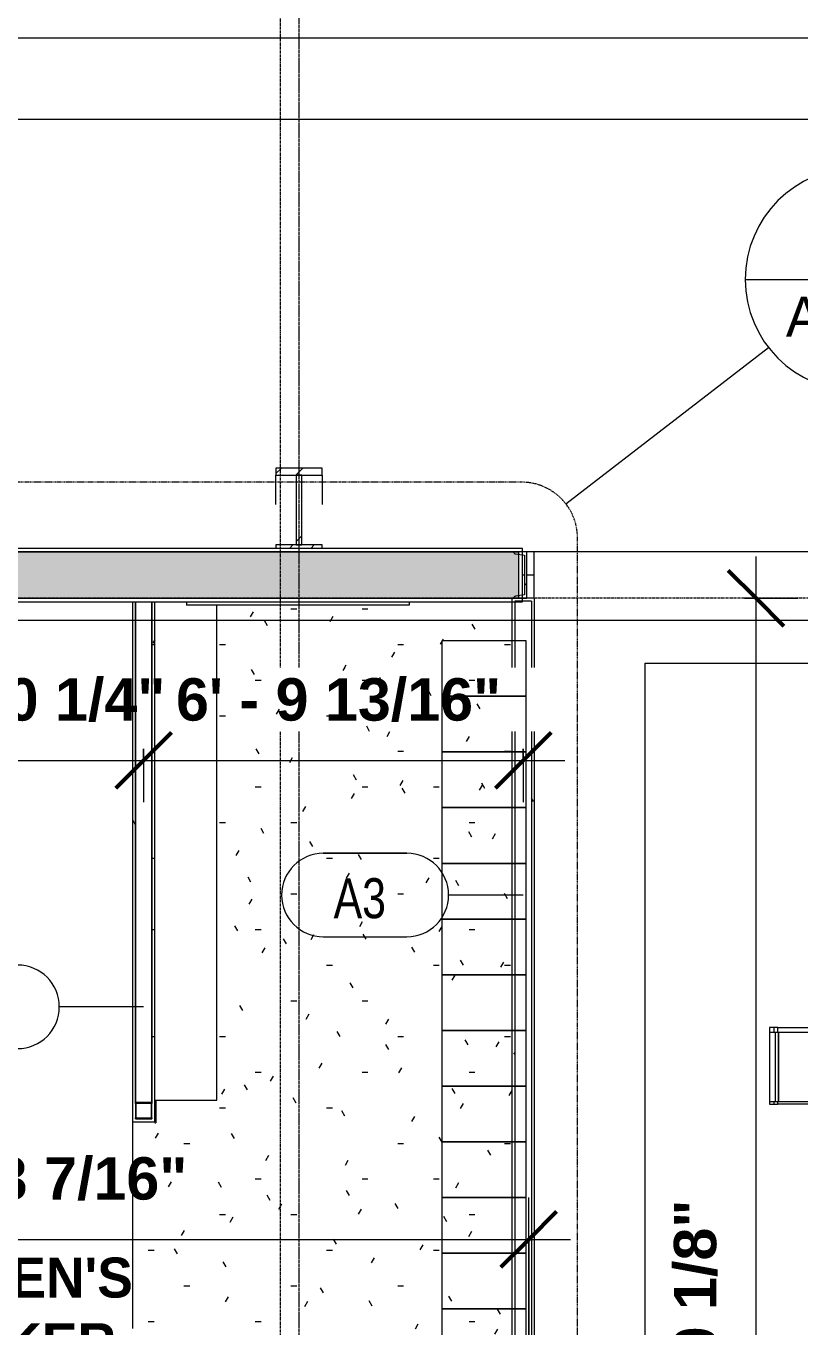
# Model space of a CAD drawing. Header units: inches. Extents: x 23906 to 26777, y -23220 to -20467.
# Drawn here: x 25632.5 to 25799.4, y -22526.6 to -22246.2 of the extents above; entities that cross this region are included whole.
import ezdxf

# ---------------------------------------------------------------- set-up
doc = ezdxf.new("R2010")
doc.units = ezdxf.units.IN
doc.header["$MEASUREMENT"] = 0
doc.linetypes.add('Dash Dot 3_16_', pattern=[0.3125, 0.1875, -0.0625, 0, -0.0625])
doc.linetypes.add('Grid Line 1_2_', pattern=[0.875, 0.5, -0.125, 0.125, -0.125])
for name, color, linetype, lineweight in [('A-ANNO-DIMS', 211, 'Continuous', 9), ('A-ANNO-DIMS-96', 211, 'Continuous', 9), ('A-ANNO-SYMB', 150, 'Continuous', 9), ('A-AREA', 32, 'Continuous', 140), ('A-AREA-IDEN', 2, 'Continuous', 9), ('A-FLOR', 192, 'Continuous', 20), ('A-FLOR-PATT', 8, 'Continuous', 20), ('A-WALL', 113, 'Continuous', 20), ('A-WALL-IDEN', 211, 'Continuous', 9), ('A-WALL-PATT', 111, 'Continuous', 50), ('G-ANNO-SYMB', 111, 'Continuous', 9), ('I-FURN', 30, 'Continuous', 20), ('I-WALL', 2, 'Continuous', 20), ('Q-CASE', 31, 'Continuous', 20), ('Q-SPCQ', 91, 'Continuous', 20), ('S-BEAM', 12, 'Continuous', 20), ('S-COLS', 52, 'Continuous', 20), ('S-GRID', 1, 'Continuous', 9)]:
    doc.layers.add(name, color=color, linetype=linetype, lineweight=lineweight)
doc.styles.add('Arial_B', font='arialbd.ttf', dxfattribs={"height": 9.132806})
doc.styles.add('Century Gothic', font='GOTHIC.TTF', dxfattribs={"height": 8.622671})
doc.styles.add('Century Gothic_1', font='GOTHIC.TTF', dxfattribs={"width": 0.8, "height": 8.622671})
doc.styles.add('Century Gothic_B', font='GOTHICB.TTF', dxfattribs={"height": 8.616719})
doc.dimstyles.new('OD_Dimension_1', dxfattribs={"dimscale": 12, "dimtxt": 9, "dimasz": 1, "dimexe": 0.75, "dimexo": 0.5, "dimgap": 0.5, "dimtad": 1, "dimdec": 4, "dimrnd": 0.0625, "dimzin": 3, "dimdsep": 46, "dimlunit": 4, "dimtxsty": 'Arial_B', "dimblk1": 'OBLIQUE', "dimblk2": 'OBLIQUE', "dimsah": 1, "dimcen": 0.09, "dimdle": 0.75, "dimazin": 0, "dimtfac": 1, "dimtdec": 4, "dimtix": 1, "dimtmove": 0, "dimatfit": 3, "dimfxl": 1, "dimtvp": 1, "dimtfill": 1, "dimfrac": 2, "dimtolj": 1, "dimtzin": 0, "dimlwd": 13, "dimlwe": 13, "dimarcsym": 2})
doc.dimstyles.new('OD_Dimension_3', dxfattribs={"dimscale": 12, "dimtxt": 9, "dimasz": 1, "dimexe": 0.75, "dimexo": 0.5, "dimgap": 0.5, "dimtad": 1, "dimdec": 4, "dimrnd": 0.0625, "dimzin": 3, "dimdsep": 46, "dimlunit": 4, "dimtxsty": 'Arial_B', "dimblk1": 'OBLIQUE', "dimblk2": 'OBLIQUE', "dimsah": 1, "dimcen": 0.09, "dimdle": 0.75, "dimazin": 0, "dimtfac": 1, "dimtdec": 4, "dimtix": 1, "dimtmove": 0, "dimatfit": 3, "dimfxl": 1, "dimtvp": 1, "dimtfill": 1, "dimfrac": 2, "dimtolj": 1, "dimtzin": 0, "dimlwd": 13, "dimlwe": 13, "dimarcsym": 2})
pattern_1 = [(0, (0, 0), (30.72, 7.68), [1.267, -21.773, 1.267, -21.773, -122.88]), (0, (0, 0), (30.72, 7.68), [-46.08, 1.267, -44.813, 1.267, -21.773, -53.76]), (0, (0, 0), (30.72, 7.68), [-115.2, 1.267, -14.093, 1.267, -37.133]), (120, (11.52, 3.84), (-22.0110751, 22.7643004), [1.267, -21.773, 1.267, -21.773, -122.88]), (120, (11.52, 3.84), (-22.0110751, 22.7643004), [-46.08, 1.267, -44.813, 1.267, -21.773, -53.76]), (120, (11.52, 3.84), (-22.0110751, 22.7643004), [-115.2, 1.267, -14.093, 1.267, -37.133]), (240, (15.36, 19.2), (-8.7089249, -30.4443004), [1.267, -21.773, 1.267, -21.773, -122.88]), (240, (15.36, 19.2), (-8.7089249, -30.4443004), [-46.08, 1.267, -44.813, 1.267, -21.773, -53.76]), (240, (15.36, 19.2), (-8.7089249, -30.4443004), [-115.2, 1.267, -14.093, 1.267, -37.133])]
pattern_2 = [(225, (25691.39, -22360.053), (9.503515, -9.503515), []), (225, (25691.39, -22374.453), (9.503515, -9.503515), [])]

# ---------------------------------------------------------------- blocks, each defined once
blk = doc.blocks.new('Locker-Double Stacked - one-3246-Enlarged First Floor Plan _East_')
at = {"layer": 'I-FURN', "color": 43, "lineweight": 13}
for p, q in [((-6, -9), (-6, 9)), ((-6, 9), (6, 9)), ((6, 9), (6, -9)), ((6, -9), (-6, -9))]:
    blk.add_line(p, q, dxfattribs=at)
blk = doc.blocks.new('Furniture 6 - Furniture 1-2394-Enlarged First Floor Plan _East_')
at = {"layer": 'I-FURN', "color": 43, "lineweight": 13}
for p, q in [((25639.99, -22496.3), (25639.99, -22496.43)), ((25653.99, -22603.74), (25653.99, -22497.05)), ((25640.61, -22603.74), (25653.99, -22603.74))]:
    blk.add_line(p, q, dxfattribs=at)
blk = doc.blocks.new('Bradley-Washroom_Accessories-Mirrors-780_Custom - Bradley-Washroom_Accessories-Mirrors-780_Custom-410307-Enlarged First Floor Plan _East_')
at = {"layer": 'Q-SPCQ', "color": 43, "lineweight": 13}
for p, q in [((25667.14, -22370.3), (25715.14, -22370.3)), ((25667.14, -22370.3), (25667.14, -22371.05)), ((25715.14, -22371.05), (25667.14, -22371.05)), ((25715.14, -22370.3), (25715.14, -22371.05))]:
    blk.add_line(p, q, dxfattribs=at)
blk = doc.blocks.new('HSS-Hollow Structural Section-Column - HSS3-1_2X3-1_2X1_8-V49-Enlarged First Floor Plan _East_')
at = {"layer": 'S-COLS', "color": 7}
for p, q in [((-1.75, 1.518), (-1.75, -1.518)), ((-1.634, -1.518), (-1.634, 1.518)), ((1.518, 1.75), (-1.518, 1.75)), ((-1.518, 1.634), (1.518, 1.634)), ((1.634, 1.518), (1.634, -1.518)), ((1.75, -1.518), (1.75, 1.518)), ((1.518, -1.634), (-1.518, -1.634)), ((-1.518, -1.75), (1.518, -1.75))]:
    blk.add_line(p, q, dxfattribs=at)
for centre, radius, start, end in [((-1.518, 1.518), 0.232, 90, 180), ((-1.518, 1.518), 0.116, 90, 180), ((1.518, 1.518), 0.232, 360, 90), ((1.518, 1.518), 0.116, 0, 90), ((-1.518, -1.518), 0.232, 180, 270), ((-1.518, -1.518), 0.116, 180, 270), ((1.518, -1.518), 0.232, 270, 360), ((1.518, -1.518), 0.116, 270, 360)]:
    blk.add_arc(centre, radius, start, end, dxfattribs=at)
blk = doc.blocks.new('Locker Rooms and Restrooms_rvt-1-Enlarged First Floor Plan _East_')
at = {"layer": 'A-FLOR-PATT', "lineweight": 9}
h = blk.add_hatch(dxfattribs=at)
h.set_pattern_fill('FP_8', color=256, style=0, pattern_type=2)
h.set_pattern_definition(pattern_1)
h.paths.add_polyline_path([(25736.95, -22691.18), (25737.02, -22691.18), (25737.02, -22691.12)], flags=0)
h.paths.add_polyline_path([(25737.27, -22690.87), (25737.27, -22370.3), (25715.14, -22370.3), (25715.14, -22371.05), (25673.64, -22371.05), (25673.64, -22477.74), (25660.52, -22477.74), (25660.52, -22482.62), (25660.27, -22482.62), (25660.27, -22482.37), (25655.52, -22482.37), (25655.52, -22526.93), (25660.27, -22526.93), (25660.27, -22531.56), (25674.27, -22531.56), (25674.27, -22643.31), (25660.27, -22643.31), (25660.27, -22647.93), (25655.52, -22647.93), (25655.52, -22690.87), (25737.02, -22690.87)], flags=0)
h.paths.add_polyline_path([(25659.64, -22370.43), (25659.64, -22370.3), (25655.52, -22370.3), (25655.52, -22370.43), (25656.14, -22370.43)], flags=0)
at = {"layer": 'A-WALL-PATT', "lineweight": 9}
h = blk.add_hatch(dxfattribs=at)
h.set_pattern_fill('FP_8', color=8, style=0, pattern_type=2)
h.set_pattern_definition(pattern_1)
h.paths.add_polyline_path([(25655.52, -22482.37), (25656.14, -22482.37), (25656.14, -22370.43), (25655.52, -22370.43), (25655.52, -22481.67)], flags=0)
h = blk.add_hatch(dxfattribs=at)
h.set_pattern_fill('FP_8', color=8, style=0, pattern_type=2)
h.set_pattern_definition(pattern_1)
h.paths.add_polyline_path([(25659.65, -22481.74), (25660.27, -22481.74), (25660.27, -22370.43), (25659.64, -22370.43), (25659.64, -22481.74)], flags=0)
at = {"layer": 'A-FLOR', "color": 43, "lineweight": 13}
for p, q in [((25655.52, -22370.3), (25655.52, -22370.43)), ((25655.52, -22482.37), (25655.52, -22526.93))]:
    blk.add_line(p, q, dxfattribs=at)
at = {"layer": 'A-WALL', "color": 7}
for p, q in [((25659.64, -22478.47), (25659.64, -22370.43)), ((25659.64, -22370.43), (25659.64, -22478.47)), ((25659.64, -22481.74), (25659.64, -22481.51)), ((25659.64, -22481.51), (25659.64, -22481.74))]:
    blk.add_line(p, q, dxfattribs=at)
at = {"layer": 'I-WALL', "color": 7}
for p, q in [((25655.52, -22370.43), (25655.52, -22482.37)), ((25656.14, -22370.43), (25655.52, -22370.43)), ((25656.14, -22370.43), (25656.14, -22478.47)), ((25659.64, -22370.43), (25656.14, -22370.43)), ((25656.14, -22478.47), (25656.14, -22370.43)), ((25660.27, -22370.43), (25659.64, -22370.43)), ((25660.27, -22481.74), (25660.27, -22370.43)), ((25656.14, -22481.51), (25656.14, -22481.74)), ((25656.14, -22481.74), (25656.14, -22481.51)), ((25656.14, -22481.74), (25656.37, -22481.74)), ((25656.37, -22481.74), (25656.14, -22481.74)), ((25659.41, -22481.74), (25659.64, -22481.74)), ((25659.64, -22481.74), (25659.41, -22481.74)), ((25660.27, -22482.37), (25660.27, -22481.74)), ((25655.52, -22482.37), (25656.14, -22482.37)), ((25656.14, -22482.37), (25660.27, -22482.37))]:
    blk.add_line(p, q, dxfattribs=at)
at = {"layer": 'I-WALL', "color": 43, "lineweight": 13}
for p in [(25660.52, -22477.74), (25660.27, -22482.62)]:
    blk.add_line(p, (25660.52, -22482.62), dxfattribs=at)
at = {"color": 43, "lineweight": 13}
for name, p in [('Furniture 6 - Furniture 1-2394-Enlarged First Floor Plan _East_', (19.65, 126)), ('Bradley-Washroom_Accessories-Mirrors-780_Custom - Bradley-Washroom_Accessories-Mirrors-780_Custom-410307-Enlarged First Floor Plan _East_', (0, 0)), ('HSS-Hollow Structural Section-Column - HSS3-1_2X3-1_2X1_8-V49-Enlarged First Floor Plan _East_', (25657.89, -22479.99))]:
    blk.add_blockref(name, p, dxfattribs=at)
at = {"color": 43, "lineweight": 13, "rotation": 270}
for p in [(25731.27, -22384.68), (25731.27, -22396.68), (25731.27, -22408.68), (25731.27, -22420.68), (25731.27, -22432.68), (25731.27, -22444.68), (25731.27, -22456.68), (25731.27, -22468.68), (25731.27, -22480.68), (25731.27, -22492.68), (25731.27, -22504.68), (25731.27, -22516.68), (25731.27, -22528.68)]:
    blk.add_blockref('Locker-Double Stacked - one-3246-Enlarged First Floor Plan _East_', p, dxfattribs=at)
blk = doc.blocks.new('Casework 1 - Casework 1-456223-Enlarged First Floor Plan _East_')
at = {"layer": 'Q-CASE', "color": 43, "lineweight": 13}
for p, q in [((25850.02, -22359.55), (25742.02, -22359.55)), ((25742.02, -22359.55), (25742.02, -22369.55)), ((25850.02, -22383.55), (25850.02, -22359.55)), ((25766.02, -22601.93), (25766.02, -22383.55)), ((25766.02, -22383.55), (25850.02, -22383.55)), ((25845.39, -22431.55), (25821.39, -22431.55)), ((25821.39, -22431.55), (25821.39, -22601.93)), ((25845.39, -22601.93), (25845.39, -22431.55))]:
    blk.add_line(p, q, dxfattribs=at)
blk = doc.blocks.new('Bar_Stool_6722_1_ - Bar_Stool_6722_1_-477960-Enlarged First Floor Plan _East_')
at = {"layer": 'I-FURN', "color": 43, "lineweight": 13}
for p, q in [((0, 19.21), (0, 21.13)), ((1, 21.13), (0, 21.13)), ((1, 21.13), (1, 20.14)), ((1, 20.14), (15.5, 20.14)), ((1, 20.14), (1, 20.06)), ((1, 20.06), (1, 19.99)), ((16, 20), (1, 20)), ((1, 19.89), (1, 19.99)), ((1, 17.63), (1, 19.89)), ((15.5, 20.14), (15.5, 21.13)), ((16.5, 21.13), (15.5, 21.13)), ((15.5, 20.06), (15.5, 20.14)), ((15.5, 19.98), (15.5, 20.06)), ((16, 19.99), (16, 19.89)), ((16, 19.89), (16, 17.63)), ((16.5, 21.13), (16.5, 19.21)), ((0, 17.72), (0, 19.21)), ((0, 1.78), (0, 17.72)), ((1, 2.03), (1, 17.63)), ((16, 17.63), (16, 2.03)), ((16.5, 19.21), (16.5, 17.72)), ((16.5, 17.72), (16.5, 1.78)), ((1, 1.78), (0, 1.78)), ((0, 1.78), (0, 0.98)), ((1, 0.98), (0, 0.98)), ((0, 0.98), (0, 0)), ((0, 0), (1, 0)), ((1, 1.91), (1, 2.03)), ((16, 2.03), (1, 2.03)), ((1, 1.24), (1, 1.91)), ((16, 1.91), (1, 1.91)), ((1, 0), (1, 1.24)), ((1, 1.24), (16, 1.24)), ((16, 2.03), (16, 1.91)), ((16, 1.91), (16, 1.24)), ((16.5, 1.78), (16, 1.78)), ((16, 1.24), (16, 0)), ((16.5, 0.98), (16, 0.98)), ((16, 0), (16.5, 0)), ((16.5, 0.98), (16.5, 1.78)), ((16.5, 0), (16.5, 0.98)), ((1, 0), (16, 0))]:
    blk.add_line(p, q, dxfattribs=at)
blk = doc.blocks.new('columns and girder2 - one-1334686-Enlarged First Floor Plan _East_')
at = {"layer": 'S-BEAM', "lineweight": 9}
h = blk.add_hatch(dxfattribs=at)
h.set_pattern_fill('FP_14', color=8, style=0, pattern_type=2)
h.set_pattern_definition(pattern_2)
h.paths.add_polyline_path([(-5, -1.25), (-5, -2), (5, -2), (5, -1.25), (0, -1.25)], flags=0)
h.paths.add_polyline_path([(1.49, -17.03), (-5, -17.03), (-5, -18.55), (5, -18.55), (5, -17.03)], flags=0)
h.paths.add_polyline_path([(5, -1204.89), (-5, -1204.89), (-5, -1206.4), (5, -1206.4)], flags=0)
h.paths.add_polyline_path([(5, -1224.25), (-5, -1224.25), (-5, -1225), (5, -1225)], flags=0)
h = blk.add_hatch(dxfattribs=at)
h.set_pattern_fill('FP_14', color=8, style=0, pattern_type=2)
h.set_pattern_definition(pattern_2)
h.paths.add_polyline_path([(0.62, -2), (-0.63, -2), (-0.63, -17.03), (0.62, -17.03)], flags=0)
h.paths.add_polyline_path([(-0.63, -1206.4), (-0.63, -1224.25), (0.62, -1224.25), (0.62, -1206.4)], flags=0)
at = {"layer": 'S-BEAM', "color": 7}
for p, q in [((-5, -1.25), (-5, -2)), ((-5, -2), (5, -2)), ((0.62, -2), (-0.63, -2)), ((-0.63, -2), (-0.63, -17.03)), ((0.62, -17.03), (0.62, -2)), ((5, -2), (5, -1.25)), ((5, -17.03), (-5, -17.03)), ((-5, -17.03), (-5, -18.55)), ((-5, -18.55), (5, -18.55)), ((-0.63, -17.03), (0.62, -17.03)), ((5, -18.55), (5, -17.03))]:
    blk.add_line(p, q, dxfattribs=at)
at = {"layer": 'S-BEAM', "color": 43, "lineweight": 13}
for p, q in [((-5, -17.03), (-5, -10.69)), ((5, -10.69), (5, -17.03))]:
    blk.add_line(p, q, dxfattribs=at)
blk = doc.blocks.new('Wall Tag - 1_4_-1369832-Enlarged First Floor Plan _East_')
at = {"layer": 'A-WALL-IDEN', "color": 153}
for p, q in [((-0.0822, 0.0968), (0.1053, 0.0968)), ((0.1053, 0.0968), (-0.0822, 0.0968)), ((-0.0822, -0.0907), (0.1053, -0.0907)), ((-0.0822, -0.0907), (0.1053, -0.0907))]:
    blk.add_line(p, q, dxfattribs=at)
for centre, start, end in [((-0.0822, 0.0031), 90, 270), ((-0.0822, 0.0031), 90, 270), ((0.1053, 0.0031), 270, 90), ((0.1053, 0.0031), 270, 90)]:
    blk.add_arc(centre, 0.0937, start, end, dxfattribs=at)
blk = doc.blocks.new('Floor Plan - Callout Head-19020-Enlarged First Floor Plan _East_')
at = {"layer": 'A-ANNO-SYMB'}
blk.add_line((-0.25, 0), (0.25, 0), dxfattribs=at)
for start, end in [(360, 180), (180, 360)]:
    blk.add_arc((0, 0), 0.25, start, end, dxfattribs=at)
blk = doc.blocks.new('DIMBLOCK34-Enlarged First Floor Plan _East_')
at = {"layer": 'A-ANNO-DIMS-96', "lineweight": 13}
for p, q in [((25609.64, -22421.8), (25609.64, -22395.5)), ((25657.89, -22402.01), (25657.89, -22413.5)), ((25657.89, -22404.5), (25657.89, -22402.01)), ((25609.64, -22404.5), (25657.89, -22404.5)), ((25609.64, -22404.5), (25609.64, -22421.8))]:
    blk.add_line(p, q, dxfattribs=at)
at = {"layer": 'A-ANNO-DIMS-96', "lineweight": 50}
for p, q in [((25609.64, -22404.5), (25615.64, -22398.5)), ((25657.89, -22404.5), (25663.89, -22398.5)), ((25609.64, -22404.5), (25603.64, -22410.5)), ((25657.89, -22404.5), (25651.89, -22410.5))]:
    blk.add_line(p, q, dxfattribs=at)
at = {"layer": 'A-ANNO-DIMS-96', "color": 0, "lineweight": 13, "insert": (25606.69, -22386.79), "char_height": 9.1328, "width": 64.9714, "attachment_point": 1, "line_spacing_factor": 0.938532, "style": 'Arial_B', "bg_fill": 3, "box_fill_scale": 1.25, "bg_fill_color": 0, "bg_fill_transparency": 0}
blk.add_mtext('4\' - 0 1/4"', dxfattribs=at)
blk = doc.blocks.new('_Oblique')
at = {"color": 0, "linetype": 'ByBlock', "lineweight": -2}
blk.add_line((-0.5, -0.5), (0.5, 0.5), dxfattribs=at)
blk = doc.blocks.new('DIMBLOCK35-Enlarged First Floor Plan _East_')
at = {"layer": 'A-ANNO-DIMS-96', "lineweight": 50}
for p, q in [((25657.89, -22404.5), (25663.89, -22398.5)), ((25739.7, -22404.5), (25745.7, -22398.5)), ((25657.89, -22404.5), (25651.89, -22410.5)), ((25739.7, -22404.5), (25733.7, -22410.5))]:
    blk.add_line(p, q, dxfattribs=at)
at = {"layer": 'A-ANNO-DIMS-96', "lineweight": 13}
for p, q in [((25657.89, -22402.01), (25657.89, -22413.5)), ((25657.89, -22404.5), (25657.89, -22402.01)), ((25739.7, -22402.01), (25739.7, -22413.5)), ((25739.7, -22404.5), (25739.7, -22402.01)), ((25657.89, -22404.5), (25748.7, -22404.5))]:
    blk.add_line(p, q, dxfattribs=at)
at = {"layer": 'A-ANNO-DIMS-96', "color": 0, "lineweight": 13, "insert": (25664.87, -22386.79), "char_height": 9.1328, "width": 81.4286, "attachment_point": 1, "line_spacing_factor": 0.938532, "style": 'Arial_B', "bg_fill": 3, "box_fill_scale": 1.25, "bg_fill_color": 0, "bg_fill_transparency": 0}
blk.add_mtext('6\' - 9 13/16"', dxfattribs=at)
blk = doc.blocks.new('DIMBLOCK38-Enlarged First Floor Plan _East_')
at = {"layer": 'A-ANNO-DIMS-96', "lineweight": 13}
for p, q in [((25521.45, -22689.43), (25521.45, -22498.71)), ((25740.89, -22598.37), (25740.89, -22498.71)), ((25521.45, -22507.71), (25749.89, -22507.71)), ((25521.45, -22507.71), (25521.45, -22689.43)), ((25740.89, -22507.71), (25740.89, -22598.37))]:
    blk.add_line(p, q, dxfattribs=at)
at = {"layer": 'A-ANNO-DIMS-96', "lineweight": 50}
for p, q in [((25521.45, -22507.71), (25527.45, -22501.71)), ((25740.89, -22507.71), (25746.89, -22501.71)), ((25521.45, -22507.71), (25515.45, -22513.71)), ((25740.89, -22507.71), (25734.89, -22513.71))]:
    blk.add_line(p, q, dxfattribs=at)
at = {"layer": 'A-ANNO-DIMS-96', "color": 0, "lineweight": 13, "insert": (25597.24, -22490.01), "char_height": 9.1328, "width": 81.4286, "attachment_point": 1, "line_spacing_factor": 0.938532, "style": 'Arial_B', "bg_fill": 3, "box_fill_scale": 1.25, "bg_fill_color": 0, "bg_fill_transparency": 0}
blk.add_mtext('18\' - 3 7/16"', dxfattribs=at)
blk = doc.blocks.new('DIMBLOCK49-Enlarged First Floor Plan _East_')
at = {"layer": 'A-ANNO-DIMS-96', "lineweight": 13}
for p, q in [((25789.89, -22693.68), (25789.89, -22360.55)), ((25787.4, -22369.55), (25798.89, -22369.55)), ((25789.89, -22369.55), (25787.4, -22369.55)), ((25743.27, -22693.68), (25798.89, -22693.68)), ((25789.89, -22693.68), (25743.27, -22693.68))]:
    blk.add_line(p, q, dxfattribs=at)
at = {"layer": 'A-ANNO-DIMS-96', "lineweight": 50}
for p, q in [((25789.89, -22369.55), (25783.89, -22363.55)), ((25789.89, -22369.55), (25795.89, -22375.55)), ((25789.89, -22693.68), (25783.89, -22687.68)), ((25789.89, -22693.68), (25795.89, -22699.68))]:
    blk.add_line(p, q, dxfattribs=at)
at = {"layer": 'A-ANNO-DIMS-96', "color": 0, "lineweight": 13, "insert": (25772.18, -22562.12), "char_height": 9.1328, "width": 73.2, "attachment_point": 1, "rotation": 90, "line_spacing_factor": 0.938532, "style": 'Arial_B', "bg_fill": 3, "box_fill_scale": 1.25, "bg_fill_color": 0, "bg_fill_transparency": 0}
blk.add_mtext('27\' - 0 1/8"', dxfattribs=at)

msp = doc.modelspace()

# ---------------------------------------------------------------- hatches: boundary and pattern name
at = {"layer": 'A-WALL-PATT', "lineweight": 9}
h = msp.add_hatch(dxfattribs=at)
h.set_pattern_fill('FP_9', color=8, style=0, pattern_type=2)
h.set_pattern_definition([(161.57, (0.48, 0.48), (-3.839953776, -1.544e-05), [0, -27.322, 3.034, 0]), (18.43, (-0.48, 0.48), (-3.839953776, 1.544e-05), [0, -27.322, 3.034, 0]), (108.43, (0.48, 0.48), (1.919622, -9.60052459), [9.106, -21.25]), (71.57, (-0.48, 0.48), (1.919622, 9.60052459), [9.106, -21.25])])
h.paths.add_polyline_path([(25738.76523, -22369.55281), (25738.76523, -22359.55281), (25563.51523, -22359.55281), (25563.51523, -22369.55281), (25689.89898, -22369.55281)], flags=0)
h.paths.add_polyline_path([(25481.51523, -22369.55281), (25481.51523, -22359.55281), (25161.51523, -22359.55281), (25161.51523, -22369.55281), (25420.29998, -22369.55281)], flags=0)
h.paths.add_polyline_path([(25118.01523, -22369.55281), (25118.01523, -22359.55281), (24920.26523, -22359.55281), (24920.26523, -22369.55281), (25015.90148, -22369.55281)], flags=0)
h.paths.add_polyline_path([(24842.14023, -22369.55281), (24842.14023, -22359.55281), (24630.76523, -22359.55281), (24630.76523, -22369.55281), (24813.70223, -22369.55281)], flags=0)
h = msp.add_hatch(dxfattribs=at)
h.set_pattern_fill('FP_8', color=8, style=0, pattern_type=2)
h.set_pattern_definition(pattern_1)
h.paths.add_polyline_path([(25737.26523, -22604.36531), (25737.89023, -22604.36531), (25737.89023, -22369.55281), (25737.26523, -22369.55281), (25737.26523, -22569.15742)], flags=0)
h = msp.add_hatch(dxfattribs=at)
h.set_pattern_fill('FP_8', color=8, style=0, pattern_type=2)
h.set_pattern_definition(pattern_1)
h.paths.add_polyline_path([(25742.14023, -22602.55281), (25742.14023, -22369.55281), (25737.89023, -22369.55281), (25737.89023, -22370.17781), (25741.51523, -22370.17781), (25741.51523, -22602.55281)], flags=0)
at = {"layer": 'S-COLS', "lineweight": 9}
h = msp.add_hatch(dxfattribs=at)
h.set_pattern_fill('FP_13', color=8, style=0, pattern_type=2)
h.set_pattern_definition([(45, (0, 0), (-9.503515, 9.503515), []), (45, (0, 14.4), (-9.503515, 9.503515), [])])
h.paths.add_polyline_path([(25740.51523, -22369.55281), (25740.51523, -22359.55281), (25737.62523, -22359.55281), (25737.75293, -22359.86111), (25738.06123, -22359.98881), (25739.98923, -22360.29418), (25739.98923, -22368.81145), (25738.06123, -22369.11681), (25737.75293, -22369.24451), (25737.62523, -22369.55281)], flags=0)

# ---------------------------------------------------------------- linework, layer by layer
at = {"layer": 'A-ANNO-SYMB'}
msp.add_line((25748.9015, -22349.21252), (25792.57392, -22315.50528), dxfattribs=at)
at = {"layer": 'A-ANNO-SYMB', "linetype": 'Dash Dot 3_16_'}
for p, q in [((25739.40191, -22344.54449), (25514.44277, -22344.54449)), ((25751.40191, -22685.1658), (25751.40191, -22356.54449))]:
    msp.add_line(p, q, dxfattribs=at)
msp.add_arc((25739.40191, -22356.54449), 12, 0, 90, dxfattribs=at)
at = {"layer": 'A-AREA', "color": 43, "lineweight": 13}
for p, q in [((25739.51523, -22364.49031), (25739.98923, -22364.49031)), ((25740.51523, -22364.49031), (25742.01523, -22364.49031))]:
    msp.add_line(p, q, dxfattribs=at)
at = {"layer": 'A-FLOR', "color": 43, "lineweight": 13}
msp.add_line((24594.85594, -22266.30281), (25980.82773, -22266.30281), dxfattribs=at)
at = {"layer": 'A-WALL', "color": 7}
for p, q in [((25563.51523, -22359.55281), (25738.76523, -22359.55281)), ((25738.76523, -22369.55281), (25738.76523, -22359.55281)), ((25563.51523, -22369.55281), (25738.76523, -22369.55281)), ((25741.51523, -22370.17781), (25737.89023, -22370.17781)), ((25737.89023, -22370.17781), (25737.89023, -22767.09031)), ((25741.51523, -22370.17781), (25741.51523, -22602.55281))]:
    msp.add_line(p, q, dxfattribs=at)
at = {"layer": 'A-WALL-IDEN', "color": 153}
for p, q in [((25739.70273, -22433.51819), (25723.61328, -22433.51819)), ((25657.89023, -22457.6056), (25639.71731, -22457.6056))]:
    msp.add_line(p, q, dxfattribs=at)
at = {"layer": 'G-ANNO-SYMB'}
for p, q in [((26314.63338, -22248.83309), (23915.51991, -22248.83309)), ((26490.38628, -22374.35697), (23919.06178, -22374.35697))]:
    msp.add_line(p, q, dxfattribs=at)
at = {"layer": 'I-WALL', "color": 7}
for p, q in [((25739.51523, -22358.80281), (25562.76523, -22358.80281)), ((25739.51523, -22370.30281), (25739.51523, -22358.80281)), ((25742.14023, -22369.55281), (25737.26523, -22369.55281)), ((25737.26523, -22369.55281), (25737.26523, -22767.09031)), ((25742.14023, -22601.92781), (25742.14023, -22369.55281)), ((25562.76523, -22370.30281), (25667.14023, -22370.30281)), ((25715.14023, -22370.30281), (25739.51523, -22370.30281))]:
    msp.add_line(p, q, dxfattribs=at)
at = {"layer": 'S-COLS', "color": 7}
for p, q in [((25740.51523, -22359.55281), (25737.62523, -22359.55281)), ((25738.06123, -22359.98881), (25739.98923, -22360.29418)), ((25739.98923, -22360.29418), (25739.98923, -22368.81145)), ((25740.51523, -22369.55281), (25740.51523, -22359.55281)), ((25737.62523, -22369.55281), (25740.51523, -22369.55281)), ((25739.98923, -22368.81145), (25738.06123, -22369.11681))]:
    msp.add_line(p, q, dxfattribs=at)
for centre, start, end in [((25738.06123, -22359.55281), 180, 270), ((25738.06123, -22369.55281), 90, 180)]:
    msp.add_arc(centre, 0.436, start, end, dxfattribs=at)
at = {"layer": 'S-GRID', "linetype": 'Grid Line 1_2_'}
for p, q in [((25691.39023, -23114.51771), (25691.39023, -20749.66023)), ((25687.39023, -23123.65854), (25687.39023, -20902.42781)), ((25691.39023, -23171.65854), (25691.39023, -20902.42781)), ((26709.53565, -22359.55281), (24012.51838, -22359.55281)), ((26583.90261, -22359.55281), (24012.51838, -22359.55281)), ((26661.53565, -22369.55281), (24012.51838, -22369.55281))]:
    msp.add_line(p, q, dxfattribs=at)

# ---------------------------------------------------------------- block references
at = {"layer": 'A-ANNO-SYMB', "xscale": 95.99999999999994, "yscale": 95.99999999999994, "zscale": 95.99999999999994}
msp.add_blockref('Floor Plan - Callout Head-19020-Enlarged First Floor Plan _East_', (25811.5731, -22300.84134), dxfattribs=at)
at = {"layer": 'A-WALL-IDEN', "color": 153, "xscale": 95.99999999999994, "yscale": 95.99999999999994, "zscale": 95.99999999999994}
for p in [(25704.5086, -22433.8119), (25620.61263, -22457.89931)]:
    msp.add_blockref('Wall Tag - 1_4_-1369832-Enlarged First Floor Plan _East_', p, dxfattribs=at)
at = {"layer": 'I-FURN', "color": 43, "lineweight": 13, "rotation": 270.0000000000007}
msp.add_blockref('Bar_Stool_6722_1_ - Bar_Stool_6722_1_-477960-Enlarged First Floor Plan _East_', (25792.79184, -22462.05281), dxfattribs=at)
at = {"layer": 'Q-CASE', "color": 43, "lineweight": 13}
msp.add_blockref('Casework 1 - Casework 1-456223-Enlarged First Floor Plan _East_', (0, 0), dxfattribs=at)
at = {"layer": 'S-BEAM', "color": 43, "lineweight": 13, "rotation": 180}
msp.add_blockref('columns and girder2 - one-1334686-Enlarged First Floor Plan _East_', (25691.39023, -22360.05281), dxfattribs=at)

# ---------------------------------------------------------------- texts
at = {"layer": 'A-ANNO-SYMB', "insert": (25811.71152, -22304.54293), "char_height": 8.622671, "width": 38.88, "attachment_point": 2, "line_spacing_factor": 0.984117, "style": 'Century Gothic'}
msp.add_mtext('A-504', dxfattribs=at)
at = {"layer": 'A-AREA-IDEN', "insert": (25627.64621, -22511.63565), "char_height": 8.616719, "width": 66.636, "attachment_point": 2, "line_spacing_factor": 0.984796, "style": 'Century Gothic_B'}
msp.add_mtext("WOMEN'S\\PLOCKER", dxfattribs=at)

# ---------------------------------------------------------------- dimensions: what is measured, and where the dimension line sits
at = {"layer": 'A-ANNO-DIMS', "lineweight": 13}
dim = msp.add_linear_dim(base=(25657.89023, -22404.49642), p1=(25609.64023, -22427.80281), p2=(25657.89023, -22396.01114), dimstyle='OD_Dimension_1', override={"dimpost": '<>', "dimfxl": 57.782115}, dxfattribs=at)
dim.commit()
dim.dimension.update_dxf_attribs({"geometry": 'DIMBLOCK34-Enlarged First Floor Plan _East_', "text_midpoint": (25633.76523, -22393.77428)})

# ---------------------------------------------------------------- next in the draw order: texts
at = {"layer": 'A-WALL-IDEN', "insert": (25704.47974, -22429.87756), "char_height": 8.622671, "width": 14.58, "attachment_point": 2, "line_spacing_factor": 0.984117, "style": 'Century Gothic_1', "bg_fill": 3, "box_fill_scale": 1.25, "bg_fill_color": 0, "bg_fill_transparency": 0}
msp.add_mtext('A3', dxfattribs=at)

# ---------------------------------------------------------------- next in the draw order: dimensions: what is measured, and where the dimension line sits
at = {"layer": 'A-ANNO-DIMS', "lineweight": 13}
for base, p1, p2, override, picture, middle in [((25739.70273, -22404.49642), (25657.89023, -22396.01114), (25739.70273, -22396.01114), {"dimpost": '<>', "dimfxl": 81.8125}, 'DIMBLOCK35-Enlarged First Floor Plan _East_', (25698.79648, -22393.77116)), ((25740.89023, -22507.71181), (25521.45273, -22695.42781), (25740.89023, -22604.36531), {"dimpost": '<>', "dimfxl": 237.581976}, 'DIMBLOCK38-Enlarged First Floor Plan _East_', (25631.17148, -22496.98655))]:
    dim = msp.add_linear_dim(base=base, p1=p1, p2=p2, dimstyle='OD_Dimension_3', override=override, dxfattribs=at)
    dim.commit()
    dim.dimension.update_dxf_attribs({"geometry": picture, "text_midpoint": middle})

# ---------------------------------------------------------------- next in the draw order: dimensions: what is measured, and where the dimension line sits
dim = msp.add_linear_dim(base=(25789.88573, -22369.55281), p1=(25737.26523, -22693.67781), p2=(25781.40045, -22369.55281), angle=90, dimstyle='OD_Dimension_1', override={"dimpost": '<>', "dimfxl": 327.116086}, dxfattribs=at)
dim.commit()
dim.dimension.update_dxf_attribs({"geometry": 'DIMBLOCK49-Enlarged First Floor Plan _East_', "text_midpoint": (25779.16047, -22531.61531)})

# ---------------------------------------------------------------- next in the draw order: block references
at = {"lineweight": 5}
msp.add_blockref('Locker Rooms and Restrooms_rvt-1-Enlarged First Floor Plan _East_', (0, 0), dxfattribs=at)

doc.saveas('drawing.dxf')
